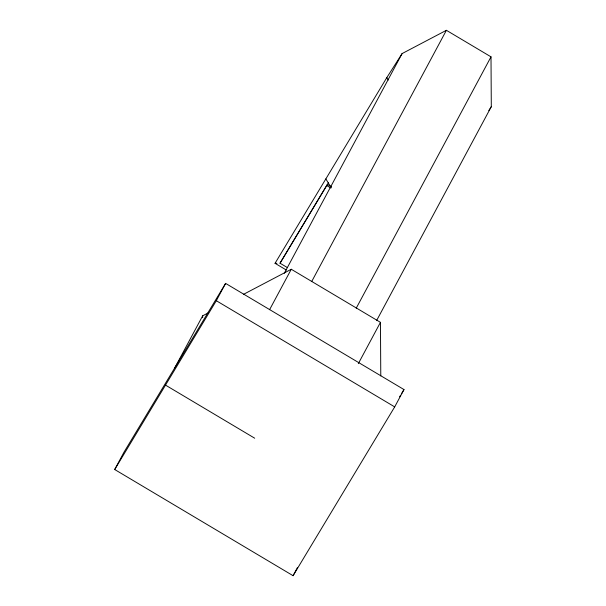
<?xml version="1.0" encoding="UTF-8"?>
<svg xmlns="http://www.w3.org/2000/svg" width="606" height="606" viewBox="0 0 606 606"><rect width="100%" height="100%" fill="white"/><g stroke="black" fill="none" stroke-linecap="round" stroke-linejoin="round"><path stroke-width="0.91" d="M114.701 469.521L123.988 452.19L225.599 283.388L403.99 389.567L394.695 406.891L293.084 575.7L114.701 469.521L216.312 300.712L225.599 283.388M174.793 367.789L202.669 315.809L208.517 312.734M287.335 267.564L280.025 263.209L328.603 182.376M280.025 263.209L327.384 184.406L331.444 186.822M284.305 273.283L402.104 53.578L446.402 30.3L491.004 56.843L491.299 106.664L376.621 320.544M269.587 309.689L291.266 269.261L380.454 322.347L380.78 375.932M311.643 281.631L446.402 30.3M356.237 308.174L491.004 56.843M358.335 363.6L380.454 322.347M293.084 575.7L297.508 567.451M286.35 270.034L275.041 263.307L386.81 77.621L402.104 53.578M399.634 396.801L400.604 395.195M401.566 393.589L403.99 389.567M488.83 110.542L491.299 106.664M243.62 294.289L291.266 269.261M275.041 263.307L276.912 263.352M326.763 185.557L330.823 187.974M216.312 300.712L394.695 406.891M165.506 385.113L254.702 438.206M386.81 77.621L388.272 80.037M325.846 178.906L331.209 187.762M202.669 315.809L202.677 317.688"/></g></svg>
